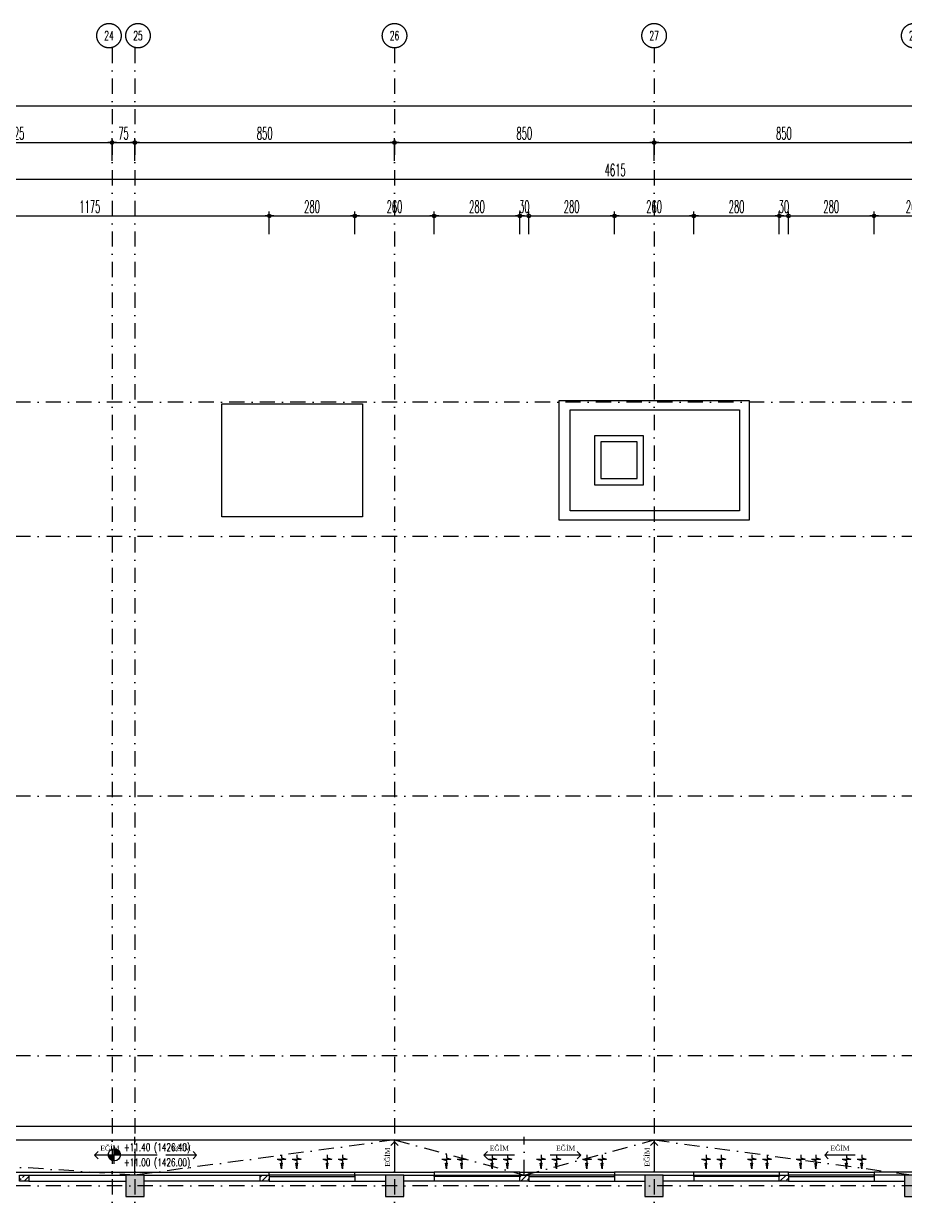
# Model space of a CAD drawing. Header units: millimetres. Extents: x -2755 to 27598, y -1135 to 13405.
# Drawn here: x 9960 to 12845, y 9565 to 13405 of the extents above; entities that cross this region are included whole.
import ezdxf
from ezdxf.enums import TextEntityAlignment as Align

# ---------------------------------------------------------------- set-up
doc = ezdxf.new("R2010")
doc.units = ezdxf.units.MM
doc.header["$LTSCALE"] = 100
doc.linetypes.add('DASHDOT', pattern=[1, 0.5, -0.25, 0, -0.25])
doc.linetypes.add('DASHDOT2', pattern=[0.5, 0.25, -0.125, 0, -0.125])
doc.layers.add('AKS', color=7, linetype='DASHDOT2', transparency=0.8)
for name, color, linetype in [('DUVAR', 7, 'Continuous'), ('GOR', 7, 'Continuous'), ('KOLON', 7, 'Continuous'), ('KOT', 7, 'Continuous'), ('MEKANIK', 7, 'Continuous'), ('OK', 7, 'Continuous'), ('OLCU DIS', 7, 'Continuous'), ('Rec-mantolamakulerengi', 230, 'Continuous'), ('TARAMA', 7, 'Continuous')]:
    doc.layers.add(name, color=color, linetype=linetype)
doc.layers.add('Y-DUVAR BIMS', color=14, linetype='Continuous', lineweight=25)
doc.styles.add('olcu', font='romans.shx', dxfattribs={"width": 0.5})
doc.styles.add('YAZI', font='times.ttf')
doc.dimstyles.new('1-200', dxfattribs={"dimtxt": 40, "dimasz": 2, "dimexe": 0, "dimexo": 0, "dimgap": 10, "dimtad": 1, "dimdec": 4, "dimrnd": 0.1, "dimzin": 9, "dimdsep": 46, "dimtxsty": 'olcu', "dimblk1": 'SOL', "dimblk2": 'SAG', "dimsah": 1, "dimcen": 0, "dimse1": 1, "dimse2": 1, "dimclre": 13, "dimadec": 0, "dimazin": 0, "dimtfac": 1, "dimtdec": 4, "dimtix": 1, "dimtmove": 2, "dimatfit": 2, "dimldrblk": 'SOL', "dimfxl": 0, "dimtolj": 1, "dimarcsym": 0})

# ---------------------------------------------------------------- blocks, each defined once
blk = doc.blocks.new('AKS-D')
at = {"color": 0}
blk.add_circle((0, 0), 0.4, dxfattribs=at)
at = {"color": 0, "style": 'olcu', "width": 0.7}
blk.add_attdef('AKS', text='', height=0.4, dxfattribs=at).set_placement((0, 0), align=Align.MIDDLE_CENTER)
blk = doc.blocks.new('TASIYICI SISTEM (2.KAT)')
at = {"layer": 'TARAMA'}
h = blk.add_hatch(dxfattribs=at)
h.set_pattern_fill('ANSI33', color=253, scale=100)
h.set_pattern_definition([(45, (83461.35, -12320), (-17.6776695, 17.6776695), []), (45, (83479.027, -12320), (-17.6776695, 17.6776695), [12.5, -6.25])])
h.paths.add_polyline_path([(1535, -4030), (1605, -4030), (1605, -3960), (1535, -3960)])
h.paths.add_polyline_path([(635, -4030), (705, -4030), (705, -3960), (635, -3960)])
h.paths.add_polyline_path([(1585, -6320), (1655, -6320), (1655, -6250), (1585, -6250)])
h.paths.add_polyline_path([(585, -6320), (655, -6320), (655, -6250), (585, -6250)])
h.paths.add_polyline_path([(1505, -4760), (1885, -4760), (1885, -5835), (1555, -5835), (1555, -5865), (1915, -5865), (1915, -4415), (1505, -4415), (1505, -4445), (1885, -4445), (1885, -4730), (1505, -4730)])
h.paths.add_polyline_path([(355, -4725), (785, -4725), (785, -4415), (325, -4415), (325, -4445), (755, -4445), (755, -4695), (325, -4695), (325, -5865), (685, -5865), (685, -5835), (355, -5835)])
h.paths.add_polyline_path([(685, -5065), (655, -5065), (655, -4995), (685, -4995)], flags=17)
h.paths.add_polyline_path([(685, -5345), (655, -5345), (655, -5275), (685, -5275)], flags=17)
h.paths.add_polyline_path([(685, -5612.5), (655, -5612.5), (655, -5542.5), (685, -5542.5)], flags=17)
h.paths.add_polyline_path([(1555, -5065), (1585, -5065), (1585, -4995), (1555, -4995)], flags=17)
h.paths.add_polyline_path([(1555, -5345), (1585, -5345), (1585, -5275), (1555, -5275)], flags=17)
h.paths.add_polyline_path([(1555, -5612.5), (1585, -5612.5), (1585, -5542.5), (1555, -5542.5)], flags=17)
h.paths.add_polyline_path([(8255, -3380), (8325, -3380), (8325, -3310), (8255, -3310)])
h.paths.add_polyline_path([(4090, -4785), (4160, -4785), (4160, -4715), (4090, -4715)])
h.paths.add_polyline_path([(4415, -2755), (4475, -2755), (4475, -2685), (4415, -2685)])
h.paths.add_polyline_path([(3060, -3035), (3130, -3035), (3130, -2965), (3060, -2965)])
h.paths.add_polyline_path([(2670, -3380), (2740, -3380), (2740, -3310), (2670, -3310)])
h.paths.add_polyline_path([(2995, -4715), (3245, -4715), (3245, -4755), (2995, -4755)])
h.paths.add_polyline_path([(4480, -4030), (4480, -3960), (4410, -3960), (4410, -4030)])
h.paths.add_polyline_path([(4430, -4330), (4430, -4785), (4460, -4785), (4460, -4330)])
h.paths.add_polyline_path([(4480, -3310), (4480, -3380), (4410, -3380), (4410, -3310)])
h.paths.add_polyline_path([(8265, -2755), (8325, -2755), (8325, -2685), (8265, -2685)])
h.paths.add_polyline_path([(6965, -4785), (7025, -4785), (7025, -4715), (6965, -4715)])
h.paths.add_polyline_path([(6115, -4785), (6175, -4785), (6175, -4715), (6115, -4715)])
h.paths.add_polyline_path([(5265, -4785), (5325, -4785), (5325, -4715), (5265, -4715)])
h.paths.add_polyline_path([(6960, -4030), (7030, -4030), (7030, -3960), (6960, -3960)])
h.paths.add_polyline_path([(6110, -4030), (6180, -4030), (6180, -3960), (6110, -3960)])
h.paths.add_polyline_path([(5260, -4030), (5330, -4030), (5330, -3960), (5260, -3960)])
h.paths.add_polyline_path([(7810, -3380), (7880, -3380), (7880, -3310), (7810, -3310)])
h.paths.add_polyline_path([(6960, -3380), (7030, -3380), (7030, -3310), (6960, -3310)])
h.paths.add_polyline_path([(6110, -3380), (6180, -3380), (6180, -3310), (6110, -3310)])
h.paths.add_polyline_path([(5260, -3380), (5330, -3380), (5330, -3310), (5260, -3310)])
h.paths.add_polyline_path([(7815, -2755), (7875, -2755), (7875, -2685), (7815, -2685)])
h.paths.add_polyline_path([(6965, -2755), (7025, -2755), (7025, -2685), (6965, -2685)])
h.paths.add_polyline_path([(6115, -2755), (6175, -2755), (6175, -2685), (6115, -2685)])
h.paths.add_polyline_path([(5265, -2755), (5325, -2755), (5325, -2685), (5265, -2685)])
h.paths.add_polyline_path([(3710, -2860), (3750, -2860), (3750, -2685), (3710, -2685)])
h.paths.add_polyline_path([(3060, -3380), (3130, -3380), (3130, -3310), (3060, -3310)])
h.paths.add_polyline_path([(3710, -3380), (3780, -3380), (3780, -3310), (3710, -3310)])
h.paths.add_polyline_path([(2415, -4030), (2485, -4030), (2485, -3960), (2415, -3960)])
h.paths.add_polyline_path([(3060, -4030), (3130, -4030), (3130, -3960), (3060, -3960)])
h.paths.add_polyline_path([(3710, -4030), (3780, -4030), (3780, -3960), (3710, -3960)])
h.paths.add_polyline_path([(3710, -4785), (3780, -4785), (3780, -4715), (3710, -4715)])
h.paths.add_polyline_path([(8040, -3875), (7865, -3875), (7865, -4755), (8295, -4755), (8295, -3875), (8180, -3875), (8180, -3845), (8325, -3845), (8325, -4785), (7835, -4785), (7835, -3845), (8040, -3845)])
at = {"layer": 'AKS', "color": 14, "ltscale": 2}
for p, q in [((4370, 1005), (4370, -13375)), ((4445, 1005), (4445, -13375)), ((5295, 1005), (5295, -13375)), ((6145, 1005), (6145, -13375)), ((16415, -155), (-7145, -155)), ((16415, -595), (-7145, -595)), ((16415, -1445), (-7145, -1445)), ((16415, -2295), (-7145, -2295)), ((16415, -2720), (-7145, -2720))]:
    blk.add_line(p, q, dxfattribs=at)
at = {"layer": 'KOLON', "color": 4, "ltscale": 5}
for points in [[(4415, -2755), (4475, -2755), (4475, -2685), (4415, -2685)], [(5265, -2755), (5325, -2755), (5325, -2685), (5265, -2685)], [(6115, -2755), (6175, -2755), (6175, -2685), (6115, -2685)], [(6965, -2755), (7025, -2755), (7025, -2685), (6965, -2685)]]:
    blk.add_lwpolyline(points, close=True, dxfattribs=at)
at = {"layer": 'AKS', "color": 14, "ltscale": 2}
ref = blk.add_blockref('AKS-D', (4360, 1045), dxfattribs=dict(at, xscale=100, yscale=100, zscale=100))
ref.add_attrib('AKS', '24', dxfattribs={"layer": '0', "color": 0, "height": 30, "style": 'olcu', "width": 0.6}).set_placement((4360, 1045), align=Align.MIDDLE_CENTER)
ref.add_attrib('AKS', '24', dxfattribs={"layer": '0', "color": 0, "height": 30, "style": 'olcu', "width": 0.6}).set_placement((4360, 1045), align=Align.MIDDLE_CENTER)
ref = blk.add_blockref('AKS-D', (4455, 1045), dxfattribs=dict(at, xscale=100, yscale=100, zscale=100))
ref.add_attrib('AKS', '25', dxfattribs={"layer": '0', "color": 0, "height": 30, "style": 'olcu', "width": 0.6}).set_placement((4455, 1045), align=Align.MIDDLE_CENTER)
ref.add_attrib('AKS', '25', dxfattribs={"layer": '0', "color": 0, "height": 30, "style": 'olcu', "width": 0.6}).set_placement((4455, 1045), align=Align.MIDDLE_CENTER)
ref = blk.add_blockref('AKS-D', (5295, 1045), dxfattribs=dict(at, xscale=100, yscale=100, zscale=100))
ref.add_attrib('AKS', '26', dxfattribs={"layer": '0', "color": 0, "height": 30, "style": 'olcu', "width": 0.6}).set_placement((5295, 1045), align=Align.MIDDLE_CENTER)
ref.add_attrib('AKS', '26', dxfattribs={"layer": '0', "color": 0, "height": 30, "style": 'olcu', "width": 0.6}).set_placement((5295, 1045), align=Align.MIDDLE_CENTER)
ref = blk.add_blockref('AKS-D', (6145, 1045), dxfattribs=dict(at, xscale=100, yscale=100, zscale=100))
ref.add_attrib('AKS', '27', dxfattribs={"layer": '0', "color": 0, "height": 30, "style": 'olcu', "width": 0.6}).set_placement((6145, 1045), align=Align.MIDDLE_CENTER)
ref.add_attrib('AKS', '27', dxfattribs={"layer": '0', "color": 0, "height": 30, "style": 'olcu', "width": 0.6}).set_placement((6145, 1045), align=Align.MIDDLE_CENTER)
ref = blk.add_blockref('AKS-D', (6995, 1045), dxfattribs=dict(at, xscale=100, yscale=100, zscale=100))
ref.add_attrib('AKS', '28', dxfattribs={"layer": '0', "color": 0, "height": 30, "style": 'olcu', "width": 0.6}).set_placement((6995, 1045), align=Align.MIDDLE_CENTER)
ref.add_attrib('AKS', '28', dxfattribs={"layer": '0', "color": 0, "height": 30, "style": 'olcu', "width": 0.6}).set_placement((6995, 1045), align=Align.MIDDLE_CENTER)
blk = doc.blocks.new('KOT-PL(TEMIZ&KABA)')
at = {"layer": 'KOT', "linetype": 'Continuous', "lineweight": -3}
h = blk.add_hatch(color=7, dxfattribs=at)
h.paths.add_polyline_path([(0, 0), (0.2, 0, 0.414214), (0, 0.2)])
h.paths.add_polyline_path([(0, 0), (-0.2, 0, 0.414214), (0, -0.2)])
at = {"layer": 'KOT', "color": 7, "lineweight": -3}
for p, q in [((-0.3, 0), (1.4, 0)), ((0, -0.3), (0, 0.3))]:
    blk.add_line(p, q, dxfattribs=at)
at = {"layer": 'KOT', "color": 7, "linetype": 'Continuous', "lineweight": -3}
blk.add_circle((0, 0), 0.2, dxfattribs=at)
at = {"layer": 'KOT', "color": 7, "linetype": 'Continuous', "lineweight": -3, "style": 'olcu', "width": 0.7}
for tag, p in [('KOTTEMIZ', (0.31, 0.122)), ('KOTKABA', (0.31, -0.373))]:
    blk.add_attdef(tag, p, '', height=0.25, dxfattribs=at)
blk = doc.blocks.new('20-30 hatil')
at = {"layer": 'TARAMA'}
h = blk.add_hatch(dxfattribs=at)
h.set_pattern_fill('ANSI33', color=253, scale=100)
h.set_pattern_definition([(45, (-14230.717, 46.517), (-17.67767, 17.67767), []), (45, (-14213.04, 46.517), (-17.67767, 17.67767), [12.5, -6.25])])
h.paths.add_polyline_path([(-15, 20), (-15, 0), (15, 0), (15, 20)])
at = {"color": 0}
blk.add_lwpolyline([(-15, 20), (15, 20), (15, 0), (-15, 0), (-15, 20)], dxfattribs=at)
blk = doc.blocks.new('A$C328B29EB')
at = {"color": 0, "ltscale": 5}
for p, q in [((0, 45.9), (0, 36.3)), ((-14.6, 32), (14.6, 32)), ((-14.6, 32), (0, 27.6)), ((-3.1, 18.8), (3.1, 18.8)), ((0, 0), (-3.1, 18.8)), ((0, 36.3), (14.6, 32)), ((0, 27.6), (0, 0)), ((0, 0), (3.1, 18.8))]:
    blk.add_line(p, q, dxfattribs=at)
blk.add_solid([(0, 0), (-3.1, 18.8), (3.1, 18.8)], dxfattribs=at)
blk = doc.blocks.new('DIS CEPHE_KAT2')
at = {"layer": 'GOR', "color": 30}
for p, q in [((10765, 9645), (11045, 9645)), ((11585, 9645), (11305, 9645)), ((11615, 9645), (11895, 9645)), ((12435, 9645), (12155, 9645)), ((12465, 9645), (12745, 9645)), ((10765, 9615), (11045, 9615)), ((11585, 9615), (11305, 9615)), ((11615, 9615), (11895, 9615)), ((12435, 9615), (12155, 9615)), ((12465, 9615), (12745, 9615))]:
    blk.add_line(p, q, dxfattribs=at)
at = {"layer": 'MEKANIK', "color": 60}
for points in [[(11045, 9630), (11045, 9635), (10765, 9635), (10765, 9630), (11045, 9630)], [(11305, 9630), (11305, 9635), (11585, 9635), (11585, 9630), (11305, 9630)], [(11895, 9630), (11895, 9635), (11615, 9635), (11615, 9630), (11895, 9630)], [(12155, 9630), (12155, 9635), (12435, 9635), (12435, 9630), (12155, 9630)], [(12745, 9630), (12745, 9635), (12465, 9635), (12465, 9630), (12745, 9630)]]:
    blk.add_lwpolyline(points, dxfattribs=at)
at = {"layer": 'Rec-mantolamakulerengi'}
for p, q in [((10765, 9635), (10765, 9645)), ((11045, 9635), (11045, 9645))]:
    blk.add_line(p, q, dxfattribs=at)
blk.add_lwpolyline([(8329.5, 8852.1), (8320, 8856.3, -0.284875), (9590, 9645), (10765, 9645)], format="xyb", dxfattribs=at)
for points in [[(11045, 9645), (11305, 9645), (11305, 9635)], [(11585, 9635), (11585, 9645), (11615, 9645), (11615, 9635)], [(12155, 9635), (12155, 9645), (11895, 9645), (11895, 9635)], [(12465, 9635), (12465, 9645), (12435, 9645), (12435, 9635)], [(13005, 9635), (13005, 9645), (12745, 9645), (12745, 9635)]]:
    blk.add_lwpolyline(points, dxfattribs=at)
at = {"layer": 'Y-DUVAR BIMS'}
for p, q in [((9977.5, 9635), (10295, 9635)), ((9977.5, 9615), (10295, 9615)), ((10355, 9635), (10735, 9635)), ((10735, 9615), (10355, 9615)), ((11145, 9635), (11045, 9635)), ((11045, 9635), (11045, 9615)), ((11045, 9615), (11145, 9615))]:
    blk.add_line(p, q, dxfattribs=at)
for points in [[(11205, 9635), (11305, 9635), (11305, 9615), (11205, 9615)], [(11995, 9635), (11895, 9635), (11895, 9615), (11995, 9615)], [(12055, 9635), (12155, 9635), (12155, 9615), (12055, 9615)], [(12845, 9635), (12745, 9635), (12745, 9615), (12845, 9615)]]:
    blk.add_lwpolyline(points, dxfattribs=at)
at = {"layer": 'KOLON', "color": 4, "rotation": 179.9999999999999}
for p in [(9962.5, 9635), (10750, 9635), (11600, 9635), (12450, 9635)]:
    blk.add_blockref('20-30 hatil', p, dxfattribs=at)
at = {"layer": 'MEKANIK', "color": 60}
for p in [(10805, 9655.3), (10855, 9655.3), (10955, 9655.3), (11005, 9655.3), (11345, 9655.3), (11395, 9655.3), (11495, 9655.3), (11545, 9655.3), (11655, 9655.3), (11705, 9655.3), (11805, 9655.3), (11855, 9655.3), (12195, 9655.3), (12245, 9655.3), (12345, 9655.3), (12395, 9655.3), (12505, 9655.3), (12555, 9655.3), (12655, 9655.3), (12705, 9655.3)]:
    blk.add_blockref('A$C328B29EB', p, dxfattribs=at)
blk = doc.blocks.new('SOL')
at = {"color": 0}
for p, q in [((0, 30), (0, -7)), ((7.6, 0), (-7, 0))]:
    blk.add_line(p, q, dxfattribs=at)
blk.add_circle((0, 0), 3, dxfattribs=at)
blk = doc.blocks.new('SAG')
at = {"color": 0}
for p, q in [((7.6, 0), (-7, 0)), ((0, -30), (0, 7))]:
    blk.add_line(p, q, dxfattribs=at)
blk.add_circle((0, 0), 3, dxfattribs=at)
blk = doc.blocks.new('*D180')
at = {"layer": 'OLCU DIS', "color": 0, "lineweight": -2, "transparency": 16777216}
blk.add_line((-328, 13135), (19098, 13135), dxfattribs=at)
at = {"layer": 'OLCU DIS', "color": 0, "lineweight": -2, "transparency": 16777216, "xscale": 2, "yscale": 2, "zscale": 2, "rotation": 180}
blk.add_blockref('SOL', (-330, 13135), dxfattribs=at)
at = {"layer": 'OLCU DIS', "color": 0, "lineweight": -2, "transparency": 16777216, "xscale": 2, "yscale": 2, "zscale": 2}
blk.add_blockref('SAG', (19100, 13135), dxfattribs=at)
at = {"layer": 'OLCU DIS', "color": 0, "transparency": 16777216, "insert": (9385, 13165), "char_height": 40, "attachment_point": 5, "style": 'olcu'}
blk.add_mtext('\\A1;19430', dxfattribs=at)
blk = doc.blocks.new('_Open30')
at = {"color": 0, "linetype": 'ByBlock', "lineweight": -2}
for p, q in [((-1, 0.3), (0, 0)), ((0, 0), (-1, -0.3)), ((0, 0), (-1, 0))]:
    blk.add_line(p, q, dxfattribs=at)
blk = doc.blocks.new('*D201')
at = {"layer": 'OLCU DIS', "color": 0, "lineweight": -2, "transparency": 16777216}
blk.add_line((9627, 13015), (10248, 13015), dxfattribs=at)
at = {"layer": 'OLCU DIS', "color": 0, "lineweight": -2, "transparency": 16777216, "xscale": 2, "yscale": 2, "zscale": 2, "rotation": 180}
blk.add_blockref('SOL', (9625, 13015), dxfattribs=at)
at = {"layer": 'OLCU DIS', "color": 0, "lineweight": -2, "transparency": 16777216, "xscale": 2, "yscale": 2, "zscale": 2}
blk.add_blockref('SAG', (10250, 13015), dxfattribs=at)
at = {"layer": 'OLCU DIS', "color": 0, "transparency": 16777216, "insert": (9937.5, 13045), "char_height": 40, "attachment_point": 5, "style": 'olcu'}
blk.add_mtext('\\A1;625', dxfattribs=at)
blk = doc.blocks.new('*D202')
at = {"layer": 'OLCU DIS', "color": 0, "lineweight": -2, "transparency": 16777216}
blk.add_line((10252, 13015), (10323, 13015), dxfattribs=at)
at = {"layer": 'OLCU DIS', "color": 0, "lineweight": -2, "transparency": 16777216, "xscale": 2, "yscale": 2, "zscale": 2, "rotation": 180}
blk.add_blockref('SOL', (10250, 13015), dxfattribs=at)
at = {"layer": 'OLCU DIS', "color": 0, "lineweight": -2, "transparency": 16777216, "xscale": 2, "yscale": 2, "zscale": 2}
blk.add_blockref('SAG', (10325, 13015), dxfattribs=at)
at = {"layer": 'OLCU DIS', "color": 0, "transparency": 16777216, "insert": (10287.5, 13045), "char_height": 40, "attachment_point": 5, "style": 'olcu'}
blk.add_mtext('\\A1;75', dxfattribs=at)
blk = doc.blocks.new('*D203')
at = {"layer": 'OLCU DIS', "color": 0, "lineweight": -2, "transparency": 16777216}
blk.add_line((10327, 13015), (11173, 13015), dxfattribs=at)
at = {"layer": 'OLCU DIS', "color": 0, "lineweight": -2, "transparency": 16777216, "xscale": 2, "yscale": 2, "zscale": 2, "rotation": 180}
blk.add_blockref('SOL', (10325, 13015), dxfattribs=at)
at = {"layer": 'OLCU DIS', "color": 0, "lineweight": -2, "transparency": 16777216, "xscale": 2, "yscale": 2, "zscale": 2}
blk.add_blockref('SAG', (11175, 13015), dxfattribs=at)
at = {"layer": 'OLCU DIS', "color": 0, "transparency": 16777216, "insert": (10750, 13045), "char_height": 40, "attachment_point": 5, "style": 'olcu'}
blk.add_mtext('\\A1;850', dxfattribs=at)
blk = doc.blocks.new('*D204')
at = {"layer": 'OLCU DIS', "color": 0, "lineweight": -2, "transparency": 16777216}
blk.add_line((11177, 13015), (12023, 13015), dxfattribs=at)
at = {"layer": 'OLCU DIS', "color": 0, "lineweight": -2, "transparency": 16777216, "xscale": 2, "yscale": 2, "zscale": 2, "rotation": 180}
blk.add_blockref('SOL', (11175, 13015), dxfattribs=at)
at = {"layer": 'OLCU DIS', "color": 0, "lineweight": -2, "transparency": 16777216, "xscale": 2, "yscale": 2, "zscale": 2}
blk.add_blockref('SAG', (12025, 13015), dxfattribs=at)
at = {"layer": 'OLCU DIS', "color": 0, "transparency": 16777216, "insert": (11600, 13045), "char_height": 40, "attachment_point": 5, "style": 'olcu'}
blk.add_mtext('\\A1;850', dxfattribs=at)
blk = doc.blocks.new('*D205')
at = {"layer": 'OLCU DIS', "color": 0, "lineweight": -2, "transparency": 16777216}
blk.add_line((12027, 13015), (12873, 13015), dxfattribs=at)
at = {"layer": 'OLCU DIS', "color": 0, "lineweight": -2, "transparency": 16777216, "xscale": 2, "yscale": 2, "zscale": 2, "rotation": 180}
blk.add_blockref('SOL', (12025, 13015), dxfattribs=at)
at = {"layer": 'OLCU DIS', "color": 0, "lineweight": -2, "transparency": 16777216, "xscale": 2, "yscale": 2, "zscale": 2}
blk.add_blockref('SAG', (12875, 13015), dxfattribs=at)
at = {"layer": 'OLCU DIS', "color": 0, "transparency": 16777216, "insert": (12450, 13045), "char_height": 40, "attachment_point": 5, "style": 'olcu'}
blk.add_mtext('\\A1;850', dxfattribs=at)
blk = doc.blocks.new('*D221')
at = {"layer": 'OLCU DIS', "color": 0, "lineweight": -2, "transparency": 16777216}
blk.add_line((9592, 12895), (14203, 12895), dxfattribs=at)
at = {"layer": 'OLCU DIS', "color": 0, "lineweight": -2, "transparency": 16777216, "xscale": 2, "yscale": 2, "zscale": 2, "rotation": 180}
blk.add_blockref('SOL', (9590, 12895), dxfattribs=at)
at = {"layer": 'OLCU DIS', "color": 0, "lineweight": -2, "transparency": 16777216, "xscale": 2, "yscale": 2, "zscale": 2}
blk.add_blockref('SAG', (14205, 12895), dxfattribs=at)
at = {"layer": 'OLCU DIS', "color": 0, "transparency": 16777216, "insert": (11897.5, 12925), "char_height": 40, "attachment_point": 5, "style": 'olcu'}
blk.add_mtext('\\A1;4615', dxfattribs=at)
blk = doc.blocks.new('*D236')
at = {"layer": 'OLCU DIS', "color": 0, "lineweight": -2, "transparency": 16777216}
blk.add_line((-1200, 1712), (-1200, 12198), dxfattribs=at)
at = {"layer": 'OLCU DIS', "color": 0, "lineweight": -2, "transparency": 16777216, "xscale": 2, "yscale": 2, "zscale": 2}
for name, p, rotation in [('SAG', (-1200, 12200), 90), ('SOL', (-1200, 1710), 270)]:
    blk.add_blockref(name, p, dxfattribs=dict(at, rotation=rotation))
at = {"layer": 'OLCU DIS', "color": 0, "transparency": 16777216, "insert": (-1230, 6955), "char_height": 40, "attachment_point": 5, "rotation": 90, "style": 'olcu'}
blk.add_mtext('\\A1;10490', dxfattribs=at)
blk = doc.blocks.new('*D358')
at = {"layer": 'OLCU DIS', "color": 0, "lineweight": -2, "transparency": 16777216}
blk.add_line((22230, 12198), (22230, 1712), dxfattribs=at)
at = {"layer": 'OLCU DIS', "color": 0, "lineweight": -2, "transparency": 16777216, "xscale": 2, "yscale": 2, "zscale": 2}
for name, p, rotation in [('SOL', (22230, 12200), 90), ('SAG', (22230, 1710), 270)]:
    blk.add_blockref(name, p, dxfattribs=dict(at, rotation=rotation))
at = {"layer": 'OLCU DIS', "color": 0, "transparency": 16777216, "insert": (22200, 6955), "char_height": 40, "attachment_point": 5, "rotation": 90, "style": 'olcu'}
blk.add_mtext('\\A1;10490', dxfattribs=at)
blk = doc.blocks.new('*D359')
at = {"layer": 'OLCU DIS', "color": 0, "lineweight": -2, "transparency": 16777216}
blk.add_line((22110, 12200), (22110, 12165), dxfattribs=at)
at = {"layer": 'OLCU DIS', "color": 0, "transparency": 16777216, "insert": (22080, 12182.5), "char_height": 40, "attachment_point": 5, "rotation": 90, "style": 'olcu'}
blk.add_mtext('\\A1;35', dxfattribs=at)
blk = doc.blocks.new('*D360')
at = {"layer": 'OLCU DIS', "color": 0, "lineweight": -2, "transparency": 16777216}
blk.add_line((22110, 12163), (22110, 11727), dxfattribs=at)
at = {"layer": 'OLCU DIS', "color": 0, "lineweight": -2, "transparency": 16777216, "xscale": 2, "yscale": 2, "zscale": 2}
for name, p, rotation in [('SOL', (22110, 12165), 90), ('SAG', (22110, 11725), 270)]:
    blk.add_blockref(name, p, dxfattribs=dict(at, rotation=rotation))
at = {"layer": 'OLCU DIS', "color": 0, "transparency": 16777216, "insert": (22080, 11945), "char_height": 40, "attachment_point": 5, "rotation": 90, "style": 'olcu'}
blk.add_mtext('\\A1;440', dxfattribs=at)
blk = doc.blocks.new('*D379')
at = {"layer": 'OLCU DIS', "color": 0, "lineweight": -2, "transparency": 16777216}
blk.add_line((21990, 12198), (21990, 9637), dxfattribs=at)
at = {"layer": 'OLCU DIS', "color": 0, "lineweight": -2, "transparency": 16777216, "xscale": 2, "yscale": 2, "zscale": 2}
for name, p, rotation in [('SOL', (21990, 12200), 90), ('SAG', (21990, 9635), 270)]:
    blk.add_blockref(name, p, dxfattribs=dict(at, rotation=rotation))
at = {"layer": 'OLCU DIS', "color": 0, "transparency": 16777216, "insert": (21960, 10917.5), "char_height": 40, "attachment_point": 5, "rotation": 90, "style": 'olcu'}
blk.add_mtext('\\A1;2565', dxfattribs=at)
blk = doc.blocks.new('*D380')
at = {"layer": 'OLCU DIS', "color": 0, "lineweight": -2, "transparency": 16777216}
blk.add_line((21990, 9633), (21990, 7537), dxfattribs=at)
at = {"layer": 'OLCU DIS', "color": 0, "lineweight": -2, "transparency": 16777216, "xscale": 2, "yscale": 2, "zscale": 2}
for name, p, rotation in [('SOL', (21990, 9635), 90), ('SAG', (21990, 7535), 270)]:
    blk.add_blockref(name, p, dxfattribs=dict(at, rotation=rotation))
at = {"layer": 'OLCU DIS', "color": 0, "transparency": 16777216, "insert": (21960, 8585), "char_height": 40, "attachment_point": 5, "rotation": 90, "style": 'olcu'}
blk.add_mtext('\\A1;2100', dxfattribs=at)
blk = doc.blocks.new('*D384')
at = {"layer": 'OLCU DIS', "color": 0, "lineweight": -2, "transparency": 16777216}
blk.add_line((21870, 12198), (21870, 11519.5), dxfattribs=at)
at = {"layer": 'OLCU DIS', "color": 0, "lineweight": -2, "transparency": 16777216, "xscale": 2, "yscale": 2, "zscale": 2}
for name, p, rotation in [('SOL', (21870, 12200), 90), ('SAG', (21870, 11517.5), 270)]:
    blk.add_blockref(name, p, dxfattribs=dict(at, rotation=rotation))
at = {"layer": 'OLCU DIS', "color": 0, "transparency": 16777216, "insert": (21840, 11858.8), "char_height": 40, "attachment_point": 5, "rotation": 90, "style": 'olcu'}
blk.add_mtext('\\A1;682.5', dxfattribs=at)
blk = doc.blocks.new('*D385')
at = {"layer": 'OLCU DIS', "color": 0, "lineweight": -2, "transparency": 16777216}
blk.add_line((21870, 10813), (21870, 10087), dxfattribs=at)
at = {"layer": 'OLCU DIS', "color": 0, "lineweight": -2, "transparency": 16777216, "xscale": 2, "yscale": 2, "zscale": 2}
for name, p, rotation in [('SOL', (21870, 10815), 90), ('SAG', (21870, 10085), 270)]:
    blk.add_blockref(name, p, dxfattribs=dict(at, rotation=rotation))
at = {"layer": 'OLCU DIS', "color": 0, "transparency": 16777216, "insert": (21840, 10450), "char_height": 40, "attachment_point": 5, "rotation": 90, "style": 'olcu'}
blk.add_mtext('\\A1;730', dxfattribs=at)
blk = doc.blocks.new('*D386')
at = {"layer": 'OLCU DIS', "color": 0, "lineweight": -2, "transparency": 16777216}
blk.add_line((21870, 10083), (21870, 9967), dxfattribs=at)
at = {"layer": 'OLCU DIS', "color": 0, "lineweight": -2, "transparency": 16777216, "xscale": 2, "yscale": 2, "zscale": 2}
for name, p, rotation in [('SOL', (21870, 10085), 90), ('SAG', (21870, 9965), 270)]:
    blk.add_blockref(name, p, dxfattribs=dict(at, rotation=rotation))
at = {"layer": 'OLCU DIS', "color": 0, "transparency": 16777216, "insert": (21840, 10025), "char_height": 40, "attachment_point": 5, "rotation": 90, "style": 'olcu'}
blk.add_mtext('\\A1;120', dxfattribs=at)
blk = doc.blocks.new('*D387')
at = {"layer": 'OLCU DIS', "color": 0, "lineweight": -2, "transparency": 16777216}
blk.add_line((21870, 9963), (21870, 9637), dxfattribs=at)
at = {"layer": 'OLCU DIS', "color": 0, "lineweight": -2, "transparency": 16777216, "xscale": 2, "yscale": 2, "zscale": 2}
for name, p, rotation in [('SOL', (21870, 9965), 90), ('SAG', (21870, 9635), 270)]:
    blk.add_blockref(name, p, dxfattribs=dict(at, rotation=rotation))
at = {"layer": 'OLCU DIS', "color": 0, "transparency": 16777216, "insert": (21840, 9800), "char_height": 40, "attachment_point": 5, "rotation": 90, "style": 'olcu'}
blk.add_mtext('\\A1;330', dxfattribs=at)
blk = doc.blocks.new('*D414')
at = {"layer": 'OLCU DIS', "color": 0, "lineweight": -2, "transparency": 16777216}
blk.add_line((21870, 11515.5), (21870, 11319.5), dxfattribs=at)
at = {"layer": 'OLCU DIS', "color": 0, "lineweight": -2, "transparency": 16777216, "xscale": 2, "yscale": 2, "zscale": 2}
for name, p, rotation in [('SOL', (21870, 11517.5), 90), ('SAG', (21870, 11317.5), 270)]:
    blk.add_blockref(name, p, dxfattribs=dict(at, rotation=rotation))
at = {"layer": 'OLCU DIS', "color": 0, "transparency": 16777216, "insert": (21840, 11417.5), "char_height": 40, "attachment_point": 5, "rotation": 90, "style": 'olcu'}
blk.add_mtext('\\A1;200', dxfattribs=at)
blk = doc.blocks.new('*D415')
at = {"layer": 'OLCU DIS', "color": 0, "lineweight": -2, "transparency": 16777216}
blk.add_line((21870, 11315.5), (21870, 10817), dxfattribs=at)
at = {"layer": 'OLCU DIS', "color": 0, "lineweight": -2, "transparency": 16777216, "xscale": 2, "yscale": 2, "zscale": 2}
for name, p, rotation in [('SOL', (21870, 11317.5), 90), ('SAG', (21870, 10815), 270)]:
    blk.add_blockref(name, p, dxfattribs=dict(at, rotation=rotation))
at = {"layer": 'OLCU DIS', "color": 0, "transparency": 16777216, "insert": (21840, 11066.3), "char_height": 40, "attachment_point": 5, "rotation": 90, "style": 'olcu'}
blk.add_mtext('\\A1;502.5', dxfattribs=at)
blk = doc.blocks.new('*D457')
at = {"layer": 'OLCU DIS', "color": 0, "lineweight": -2, "transparency": 16777216}
blk.add_line((9592, 12775), (10763, 12775), dxfattribs=at)
at = {"layer": 'OLCU DIS', "color": 0, "lineweight": -2, "transparency": 16777216, "xscale": 2, "yscale": 2, "zscale": 2, "rotation": 180}
blk.add_blockref('SOL', (9590, 12775), dxfattribs=at)
at = {"layer": 'OLCU DIS', "color": 0, "lineweight": -2, "transparency": 16777216, "xscale": 2, "yscale": 2, "zscale": 2}
blk.add_blockref('SAG', (10765, 12775), dxfattribs=at)
at = {"layer": 'OLCU DIS', "color": 0, "transparency": 16777216, "insert": (10177.5, 12805), "char_height": 40, "attachment_point": 5, "style": 'olcu'}
blk.add_mtext('\\A1;1175', dxfattribs=at)
blk = doc.blocks.new('*D458')
at = {"layer": 'OLCU DIS', "color": 0, "lineweight": -2, "transparency": 16777216}
blk.add_line((10767, 12775), (11043, 12775), dxfattribs=at)
at = {"layer": 'OLCU DIS', "color": 0, "lineweight": -2, "transparency": 16777216, "xscale": 2, "yscale": 2, "zscale": 2, "rotation": 180}
blk.add_blockref('SOL', (10765, 12775), dxfattribs=at)
at = {"layer": 'OLCU DIS', "color": 0, "lineweight": -2, "transparency": 16777216, "xscale": 2, "yscale": 2, "zscale": 2}
blk.add_blockref('SAG', (11045, 12775), dxfattribs=at)
at = {"layer": 'OLCU DIS', "color": 0, "transparency": 16777216, "insert": (10905, 12805), "char_height": 40, "attachment_point": 5, "style": 'olcu'}
blk.add_mtext('\\A1;280', dxfattribs=at)
blk = doc.blocks.new('*D459')
at = {"layer": 'OLCU DIS', "color": 0, "lineweight": -2, "transparency": 16777216}
blk.add_line((11047, 12775), (11303, 12775), dxfattribs=at)
at = {"layer": 'OLCU DIS', "color": 0, "lineweight": -2, "transparency": 16777216, "xscale": 2, "yscale": 2, "zscale": 2, "rotation": 180}
blk.add_blockref('SOL', (11045, 12775), dxfattribs=at)
at = {"layer": 'OLCU DIS', "color": 0, "lineweight": -2, "transparency": 16777216, "xscale": 2, "yscale": 2, "zscale": 2}
blk.add_blockref('SAG', (11305, 12775), dxfattribs=at)
at = {"layer": 'OLCU DIS', "color": 0, "transparency": 16777216, "insert": (11175, 12805), "char_height": 40, "attachment_point": 5, "style": 'olcu'}
blk.add_mtext('\\A1;260', dxfattribs=at)
blk = doc.blocks.new('*D460')
at = {"layer": 'OLCU DIS', "color": 0, "lineweight": -2, "transparency": 16777216}
blk.add_line((11307, 12775), (11583, 12775), dxfattribs=at)
at = {"layer": 'OLCU DIS', "color": 0, "lineweight": -2, "transparency": 16777216, "xscale": 2, "yscale": 2, "zscale": 2, "rotation": 180}
blk.add_blockref('SOL', (11305, 12775), dxfattribs=at)
at = {"layer": 'OLCU DIS', "color": 0, "lineweight": -2, "transparency": 16777216, "xscale": 2, "yscale": 2, "zscale": 2}
blk.add_blockref('SAG', (11585, 12775), dxfattribs=at)
at = {"layer": 'OLCU DIS', "color": 0, "transparency": 16777216, "insert": (11445, 12805), "char_height": 40, "attachment_point": 5, "style": 'olcu'}
blk.add_mtext('\\A1;280', dxfattribs=at)
blk = doc.blocks.new('*D461')
at = {"layer": 'OLCU DIS', "color": 0, "lineweight": -2, "transparency": 16777216}
blk.add_line((11585, 12775), (11615, 12775), dxfattribs=at)
at = {"layer": 'OLCU DIS', "color": 0, "transparency": 16777216, "insert": (11600, 12805), "char_height": 40, "attachment_point": 5, "style": 'olcu'}
blk.add_mtext('\\A1;30', dxfattribs=at)
blk = doc.blocks.new('*D462')
at = {"layer": 'OLCU DIS', "color": 0, "lineweight": -2, "transparency": 16777216}
blk.add_line((11617, 12775), (11893, 12775), dxfattribs=at)
at = {"layer": 'OLCU DIS', "color": 0, "lineweight": -2, "transparency": 16777216, "xscale": 2, "yscale": 2, "zscale": 2, "rotation": 180}
blk.add_blockref('SOL', (11615, 12775), dxfattribs=at)
at = {"layer": 'OLCU DIS', "color": 0, "lineweight": -2, "transparency": 16777216, "xscale": 2, "yscale": 2, "zscale": 2}
blk.add_blockref('SAG', (11895, 12775), dxfattribs=at)
at = {"layer": 'OLCU DIS', "color": 0, "transparency": 16777216, "insert": (11755, 12805), "char_height": 40, "attachment_point": 5, "style": 'olcu'}
blk.add_mtext('\\A1;280', dxfattribs=at)
blk = doc.blocks.new('*D463')
at = {"layer": 'OLCU DIS', "color": 0, "lineweight": -2, "transparency": 16777216}
blk.add_line((11897, 12775), (12153, 12775), dxfattribs=at)
at = {"layer": 'OLCU DIS', "color": 0, "lineweight": -2, "transparency": 16777216, "xscale": 2, "yscale": 2, "zscale": 2, "rotation": 180}
blk.add_blockref('SOL', (11895, 12775), dxfattribs=at)
at = {"layer": 'OLCU DIS', "color": 0, "lineweight": -2, "transparency": 16777216, "xscale": 2, "yscale": 2, "zscale": 2}
blk.add_blockref('SAG', (12155, 12775), dxfattribs=at)
at = {"layer": 'OLCU DIS', "color": 0, "transparency": 16777216, "insert": (12025, 12805), "char_height": 40, "attachment_point": 5, "style": 'olcu'}
blk.add_mtext('\\A1;260', dxfattribs=at)
blk = doc.blocks.new('*D464')
at = {"layer": 'OLCU DIS', "color": 0, "lineweight": -2, "transparency": 16777216}
blk.add_line((12157, 12775), (12433, 12775), dxfattribs=at)
at = {"layer": 'OLCU DIS', "color": 0, "lineweight": -2, "transparency": 16777216, "xscale": 2, "yscale": 2, "zscale": 2, "rotation": 180}
blk.add_blockref('SOL', (12155, 12775), dxfattribs=at)
at = {"layer": 'OLCU DIS', "color": 0, "lineweight": -2, "transparency": 16777216, "xscale": 2, "yscale": 2, "zscale": 2}
blk.add_blockref('SAG', (12435, 12775), dxfattribs=at)
at = {"layer": 'OLCU DIS', "color": 0, "transparency": 16777216, "insert": (12295, 12805), "char_height": 40, "attachment_point": 5, "style": 'olcu'}
blk.add_mtext('\\A1;280', dxfattribs=at)
blk = doc.blocks.new('*D465')
at = {"layer": 'OLCU DIS', "color": 0, "lineweight": -2, "transparency": 16777216}
blk.add_line((12435, 12775), (12465, 12775), dxfattribs=at)
at = {"layer": 'OLCU DIS', "color": 0, "transparency": 16777216, "insert": (12450, 12805), "char_height": 40, "attachment_point": 5, "style": 'olcu'}
blk.add_mtext('\\A1;30', dxfattribs=at)
blk = doc.blocks.new('*D466')
at = {"layer": 'OLCU DIS', "color": 0, "lineweight": -2, "transparency": 16777216}
blk.add_line((12467, 12775), (12743, 12775), dxfattribs=at)
at = {"layer": 'OLCU DIS', "color": 0, "lineweight": -2, "transparency": 16777216, "xscale": 2, "yscale": 2, "zscale": 2, "rotation": 180}
blk.add_blockref('SOL', (12465, 12775), dxfattribs=at)
at = {"layer": 'OLCU DIS', "color": 0, "lineweight": -2, "transparency": 16777216, "xscale": 2, "yscale": 2, "zscale": 2}
blk.add_blockref('SAG', (12745, 12775), dxfattribs=at)
at = {"layer": 'OLCU DIS', "color": 0, "transparency": 16777216, "insert": (12605, 12805), "char_height": 40, "attachment_point": 5, "style": 'olcu'}
blk.add_mtext('\\A1;280', dxfattribs=at)
blk = doc.blocks.new('*D467')
at = {"layer": 'OLCU DIS', "color": 0, "lineweight": -2, "transparency": 16777216}
blk.add_line((12747, 12775), (13003, 12775), dxfattribs=at)
at = {"layer": 'OLCU DIS', "color": 0, "lineweight": -2, "transparency": 16777216, "xscale": 2, "yscale": 2, "zscale": 2, "rotation": 180}
blk.add_blockref('SOL', (12745, 12775), dxfattribs=at)
at = {"layer": 'OLCU DIS', "color": 0, "lineweight": -2, "transparency": 16777216, "xscale": 2, "yscale": 2, "zscale": 2}
blk.add_blockref('SAG', (13005, 12775), dxfattribs=at)
at = {"layer": 'OLCU DIS', "color": 0, "transparency": 16777216, "insert": (12875, 12805), "char_height": 40, "attachment_point": 5, "style": 'olcu'}
blk.add_mtext('\\A1;260', dxfattribs=at)
blk = doc.blocks.new('*U136')
at = {"color": 0, "ltscale": 200}
for points in [[(50, 0), (-50, 0)], [(50, 0), (38.5, 11.8)], [(50, 0), (38.5, -11.8)]]:
    blk.add_lwpolyline(points, dxfattribs=at)
at = {"color": 0, "linetype": 'ByBlock', "style": 'YAZI'}
blk.add_attdef('EGIM', text='', height=16, dxfattribs=at).set_placement((0, 15), align=Align.CENTER)
blk = doc.blocks.new('*U137')
at = {"color": 0, "ltscale": 200}
for points in [[(-50, 0), (-38.5, 11.8)], [(50, 0), (-50, 0)], [(-50, 0), (-38.5, -11.8)]]:
    blk.add_lwpolyline(points, dxfattribs=at)
at = {"color": 0, "linetype": 'ByBlock', "style": 'YAZI'}
blk.add_attdef('EGIM', text='', height=16, dxfattribs=at).set_placement((0, 15), align=Align.CENTER)

msp = doc.modelspace()

# ---------------------------------------------------------------- linework, layer by layer
at = {"layer": 'GOR', "color": 16}
for points in [[(10610, 12160.00004), (11070, 12160.00004), (11070, 11790.00004), (10610, 11790.00004)], [(12336, 11779.00016), (11714, 11779.00016), (11714, 12171.00016), (12336, 12171.00016)], [(11850, 11915.00003), (11970, 11915.00003), (11970, 12035.00003), (11850, 12035.00003)]]:
    msp.add_lwpolyline(points, close=True, dxfattribs=at)
for points in [[(11750, 12140.00016), (12305, 12140.00016), (12305, 11810.00016), (11750, 11810.00016), (11750, 12140.00016)], [(11830, 11895.00003), (11990, 11895.00003), (11990, 12055.00003), (11830, 12055.00003), (11830, 11895.00003)]]:
    msp.add_lwpolyline(points, dxfattribs=at)
at = {"layer": 'GOR', "color": 30}
for points in [[(5827, 11750.00004), (5974.99999, 11750.00004), (5974.99997, 9055.00004), (8260.11316, 9055.00004, -0.2579393109), (9580.99221, 9795.00004), (14019.99997, 9795.00004), (14019.99997, 9646.99997)], [(5827, 11705.00003), (5929.99999, 11705.00003), (5929.99997, 9010.00004), (8285.72546, 9010.55566, -0.2621873645), (9581.17768, 9750.00004), (13974.99997, 9750.00004), (13974.99997, 9646.99996)]]:
    msp.add_lwpolyline(points, format="xyb", dxfattribs=at)
at = {"layer": 'OK', "color": 252, "linetype": 'DASHDOT'}
for p, q in [((10325, 9635.00009), (10325, 9760.00004)), ((11599.99991, 9635.00013), (11599.99991, 9760.00018)), ((11174.99982, 9750.00017), (10325, 9635.00009)), ((10325, 9635.00009), (9257, 9706.50004))]:
    msp.add_line(p, q, dxfattribs=at)
for points in [[(11174.99982, 9750.00017), (11599.99991, 9635.00013), (12025, 9750.00023)], [(12025, 9750.00023), (12875, 9635.00009), (13725, 9750.00023)]]:
    msp.add_lwpolyline(points, dxfattribs=at)

# ---------------------------------------------------------------- block references
at = {"layer": 'DUVAR'}
msp.add_blockref('DIS CEPHE_KAT2', (0, 0), dxfattribs=at)
at = {"layer": 'KOLON', "color": 4}
msp.add_blockref('TASIYICI SISTEM (2.KAT)', (5880, 12320.00009), dxfattribs=at)
at = {"layer": 'KOT', "xscale": 100, "yscale": 100, "zscale": 100}
msp.add_blockref('KOT-PL(TEMIZ&KABA)', (10257.46248, 9701.30069), dxfattribs=at).add_auto_attribs({'KOTTEMIZ': '+11.40 (1426.40)', 'KOTKABA': '+11.00 (1426.00)'})
at = {"layer": 'OK', "color": 252}
for name, p in [('*U137', (10242.87127, 9699.99995)), ('*U136', (10476.73269, 9700.00009)), ('*U137', (11517.87118, 9700.00009)), ('*U136', (11735.09355, 9700.00009)), ('*U137', (12633.79174, 9700.00009))]:
    msp.add_blockref(name, p, dxfattribs=at).add_auto_attribs({'EGIM': 'EĞİM'})
at = {"layer": 'OK', "color": 252, "rotation": 89.99999999999991}
for p in [(11174.99982, 9693.68526), (12025, 9693.68532)]:
    msp.add_blockref('*U136', p, dxfattribs=at).add_auto_attribs({'EGIM': 'EĞİM'})

# ---------------------------------------------------------------- dimensions: what is measured, and where the dimension line sits
at = {"layer": 'OLCU DIS'}
for base, p1, p2, picture, middle in [((19100, 13135.00004), (-330, 6825.00004), (19100, 6030.00009), '*D180', (9385, 13165.00004)), ((10250, 13015.00004), (9625, 13015.00004), (10250, 13015.00004), '*D201', (9937.5, 13045.00004)), ((10325, 13015.00004), (10250, 13015.00004), (10325, 13015.00004), '*D202', (10287.5, 13045.00004)), ((11175, 13015.00004), (10325, 13015.00004), (11175, 13015.00004), '*D203', (10750, 13045.00004)), ((12025, 13015.00004), (11175, 13015.00004), (12025, 13015.00004), '*D204', (11600, 13045.00004)), ((12875, 13015.00004), (12025, 13015.00004), (12875, 13015.00004), '*D205', (12450, 13045.00004)), ((14205, 12895.00004), (9590, 9635.00009), (14205, 9635), '*D221', (11897.5, 12925.00004)), ((10765, 12775.00004), (9590, 9635.00009), (10765, 9635.00012), '*D457', (10177.5, 12805.00004)), ((11045, 12775.00004), (10765, 9635.00012), (11045, 9645.00004), '*D458', (10905, 12805.00004)), ((11305, 12775.00004), (11045, 9645.00004), (11305, 9645.00003), '*D459', (11175, 12805.00004)), ((11585, 12775.00004), (11305, 9645.00003), (11585, 9645.00003), '*D460', (11445, 12805.00004)), ((11615, 12775.00004), (11585, 9645.00003), (11615, 9645.00003), '*D461', (11600, 12805.00004)), ((11895, 12775.00004), (11615, 9645.00003), (11895, 9645.00003), '*D462', (11755, 12805.00004)), ((12155, 12775.00004), (11895, 9645.00003), (12155, 9645.00009), '*D463', (12025, 12805.00004)), ((12435, 12775.00004), (12155, 9645.00009), (12435, 9645.00003), '*D464', (12295, 12805.00004)), ((12465, 12775.00004), (12435, 9645.00003), (12465, 9645.00003), '*D465', (12450, 12805.00004)), ((12745, 12775.00004), (12465, 9645.00003), (12745, 9645.00003), '*D466', (12605, 12805.00004)), ((13005, 12775.00004), (12745, 9645.00003), (13005, 9645.00009), '*D467', (12875, 12805.00004))]:
    dim = msp.add_linear_dim(base=base, p1=p1, p2=p2, dimstyle='1-200', override={"dimldrblk": 'Open30'}, dxfattribs=at)
    dim.commit()
    dim.dimension.update_dxf_attribs({"geometry": picture, "text_midpoint": middle})
for base, p1, p2, picture, middle in [((-1200.0001581156, 12200.0000385072), (13930.000001362, 1710.0000867028), (3715.000001362, 12200.0000385072), '*D236', (-1230.0001581156, 6955.000062605)), ((21990.00016, 9635.00009), (5815, 12200.00009), (14205, 9635.00009), '*D379', (21960.00016, 10917.50009)), ((21870.00016, 11517.50011), (5815, 12200.00009), (5815, 11517.50011), '*D384', (21840.00016, 11858.7501)), ((22230.0001604373, 1710.0000867028), (5815.000001362, 12200.0000385072), (15700.000001362, 1710.0000867028), '*D358', (22200.0001604373, 6955.000062605)), ((22110.00016, 12165.00004), (5815, 12200.00004), (5815, 12165.00004), '*D359', (22080.00016, 12182.50004)), ((22110.00016, 11725.00004), (5815, 12165.00004), (22110.00016, 11725.00004), '*D360', (22080.00016, 11945.00004)), ((21870.00016, 11317.50011), (5825, 11517.50011), (5825, 11317.50011), '*D414', (21840.00016, 11417.50011)), ((21870.00016, 10815.00003), (5825, 11317.50011), (5814.99983, 10815.00003), '*D415', (21840.00016, 11066.25007)), ((21870.00016, 10085.00004), (5815, 10815.00003), (5814.99983, 10085.00004), '*D385', (21840.00016, 10450.00003)), ((21870.00016, 9965.00003), (5814.99983, 10085.00004), (5814.99994, 9965.00003), '*D386', (21840.00016, 10025.00003)), ((21870.00016, 9635.00009), (5814.99994, 9965.00003), (14205, 9635.00009), '*D387', (21840.00016, 9800.00006)), ((21990.00016, 7535), (14205, 9635.00009), (10040, 7535), '*D380', (21960.00016, 8585.00004))]:
    dim = msp.add_linear_dim(base=base, p1=p1, p2=p2, angle=90, dimstyle='1-200', override={"dimldrblk": 'Open30'}, dxfattribs=at)
    dim.commit()
    dim.dimension.update_dxf_attribs({"geometry": picture, "text_midpoint": middle})

doc.saveas('drawing.dxf')
